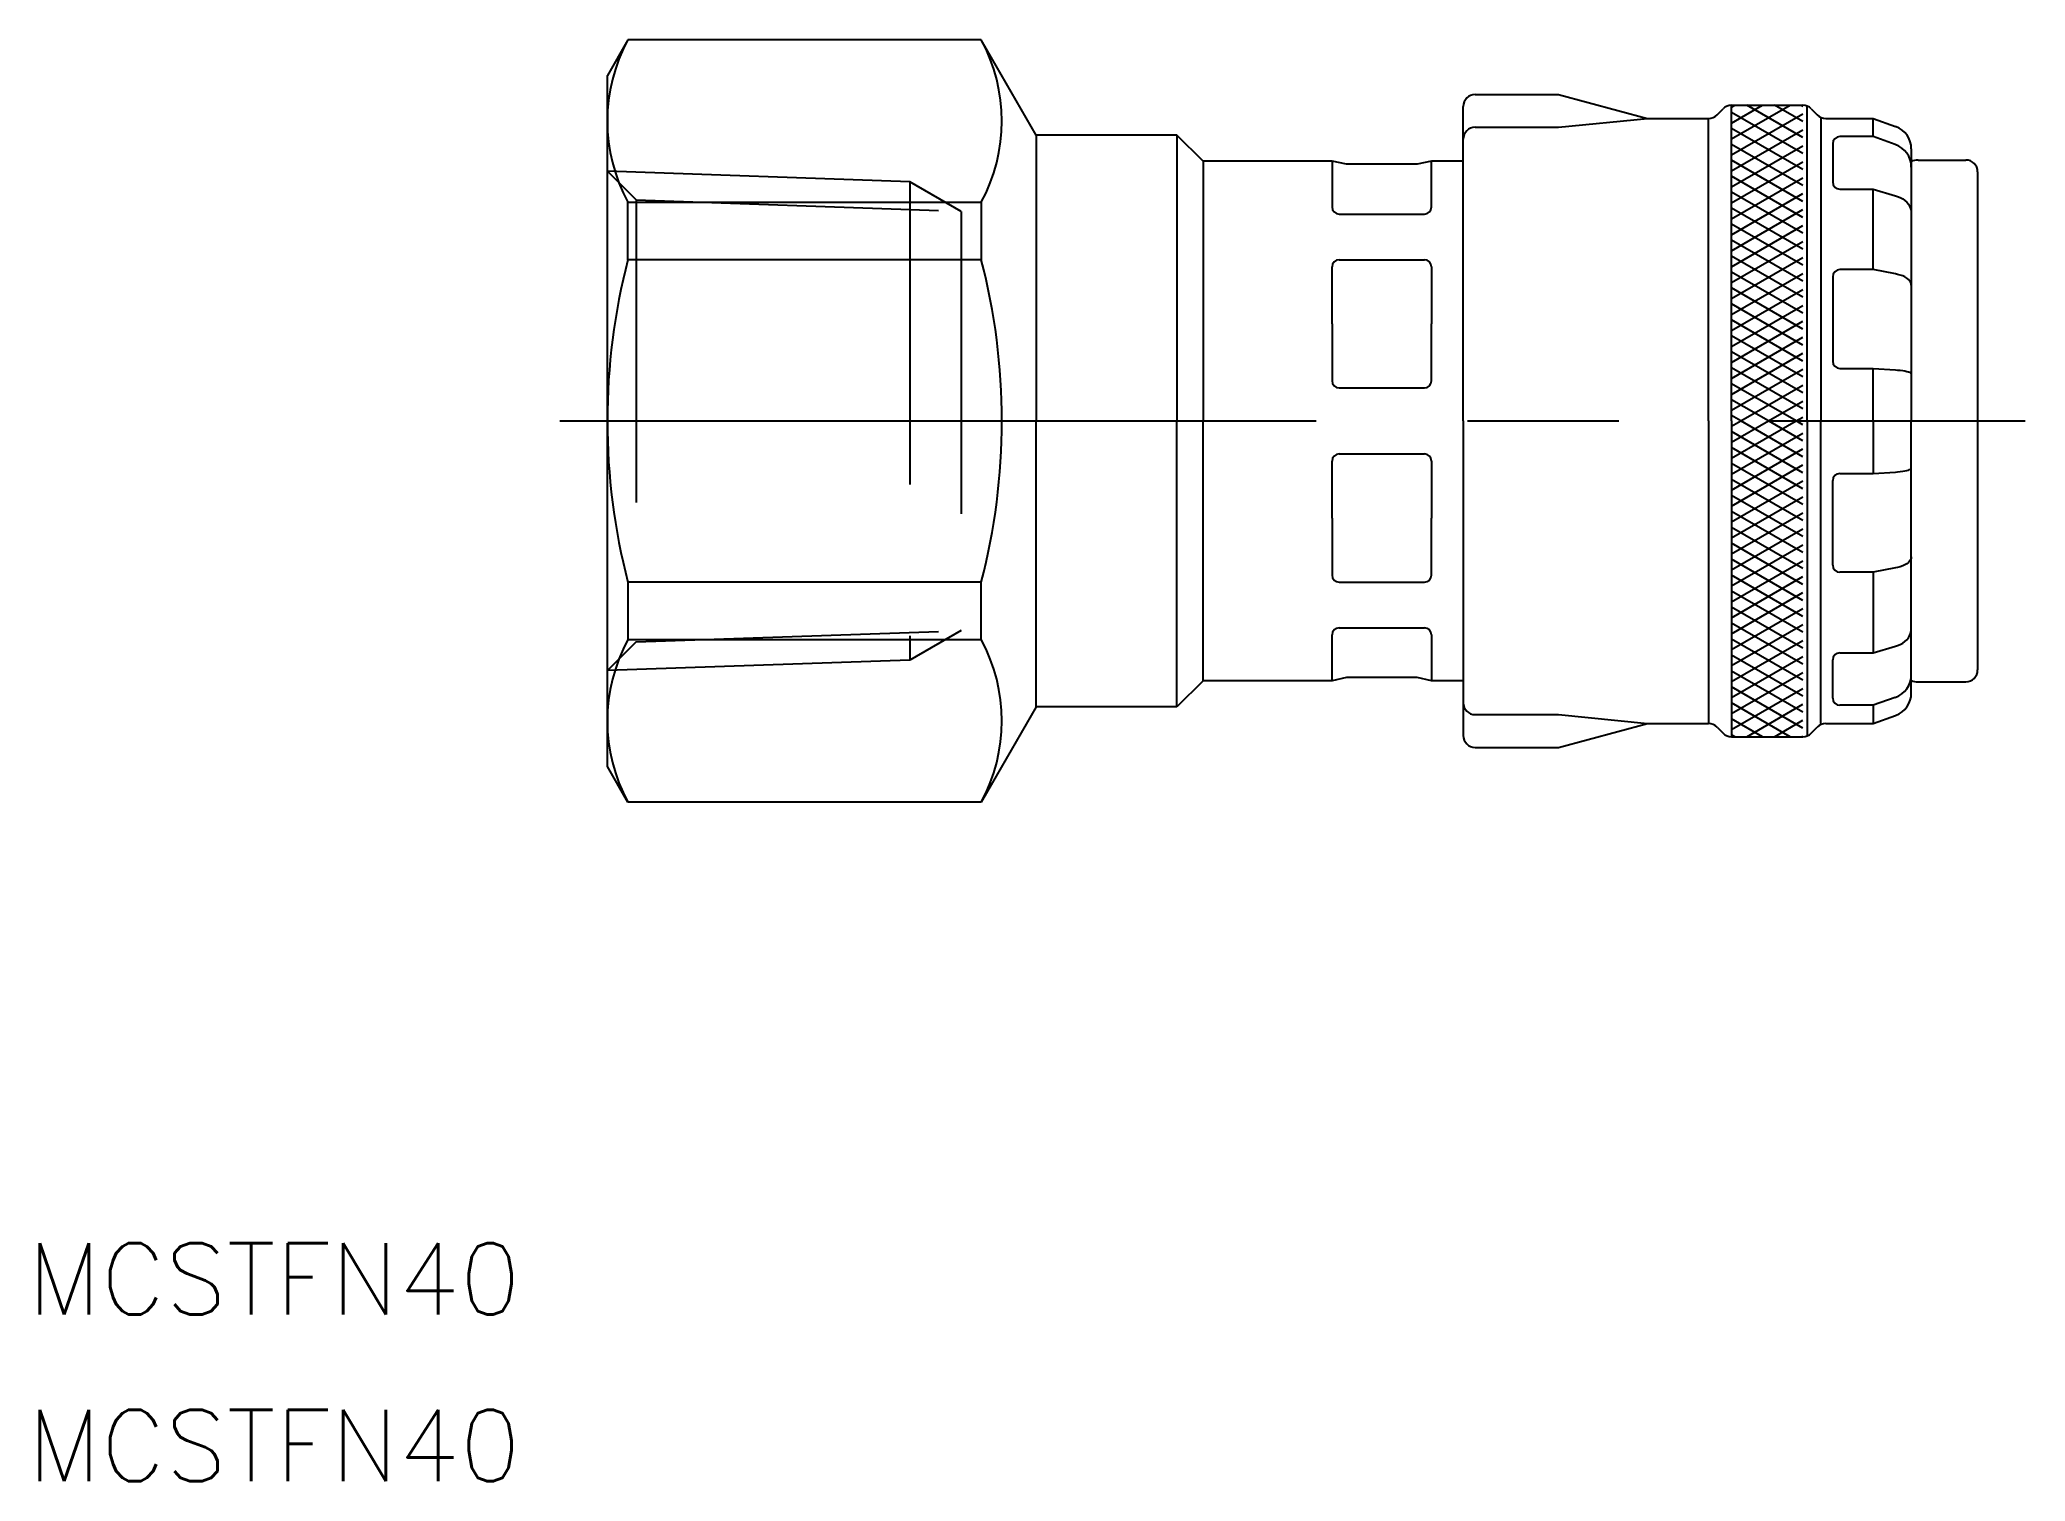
# Model space of a CAD drawing. Extents: x -23.8 to 59.5, y -44.5 to 16.
import ezdxf

# ---------------------------------------------------------------- set-up
doc = ezdxf.new("R2010")
doc.units = 0
doc.linetypes.add('CENTER', pattern=[50.8, 31.75, -6.35, 6.35, -6.35])
doc.linetypes.add('DASHED', pattern=[19.05, 12.7, -6.35])
doc.layers.get('0').update_dxf_attribs({"linetype": 'CONTINUOUS'})
doc.layers.add('CENTER', color=1, linetype='CENTER')
doc.styles.get("Standard").update_dxf_attribs({"font": 'txt.shx', "height": 3, "bigfont": 'bigfont.shx'})

msp = doc.modelspace()

# ---------------------------------------------------------------- linework, layer by layer
at = {"color": 7, "linetype": 'CONTINUOUS'}
for p, q in [((0.866, 16), (0, 14.5)), ((15.691, 16), (0.866, 16)), ((18, 12), (15.691, 16)), ((0, -14.5), (0, 14.5)), ((36.418, 13.7), (39.918, 13.7)), ((39.918, 13.7), (43.65, 12.7)), ((35.918, 0), (35.918, 13.2)), ((39.918, 12.325), (43.65, 12.7)), ((43.65, 12.7), (46.211, 12.7)), ((46.211, 0), (46.211, 12.7)), ((46.565, 12.846), (46.822, 13.104)), ((47.175, 0), (47.175, 13.25)), ((47.175, 13.25), (50.161, 13.25)), ((47.175, 13.173), (47.31, 13.25)), ((47.175, 12.503), (48.47, 13.25)), ((47.175, 11.833), (49.63, 13.25)), ((50.163, 11.222), (47.175, 12.947)), ((47.175, 11.163), (50.163, 12.888)), ((50.163, 11.892), (47.81, 13.25)), ((50.163, 12.562), (48.97, 13.25)), ((50.092, 13.251), (50.163, 13.21)), ((50.348, 0), (50.348, 13.214)), ((50.515, 13.104), (50.772, 12.846)), ((50.918, 12.7), (50.918, 0)), ((51.125, 12.7), (53.118, 12.7)), ((53.118, 11.934), (53.118, 12.7)), ((53.118, 12.7), (54.06, 12.357)), ((18, 12), (18, 0)), ((23.9, 12), (18, 12)), ((23.9, 12), (23.9, 0)), ((25, 10.9), (23.9, 12)), ((35.918, 11.825), (35.918, 11.825)), ((36.418, 12.325), (39.918, 12.325)), ((50.163, 10.553), (47.175, 12.277)), ((47.175, 10.494), (50.163, 12.218)), ((53.118, 11.934), (51.718, 11.934)), ((54.042, 11.602), (53.118, 11.934)), ((18, 10.9), (18, 0)), ((25, 10.9), (25, 0)), ((30.412, 10.9), (25, 10.9)), ((30.412, 10.9), (30.412, 8.982)), ((31.018, 10.773), (30.412, 10.9)), ((34.585, 10.9), (33.979, 10.773)), ((34.585, 8.982), (34.585, 10.9)), ((35.918, 10.9), (34.585, 10.9)), ((50.163, 9.883), (47.175, 11.607)), ((47.175, 9.824), (50.163, 11.548)), ((50.163, 9.213), (47.175, 10.938)), ((47.175, 9.154), (50.163, 10.879)), ((51.418, 11.634), (51.418, 10.029)), ((54.718, 11.417), (54.718, 0)), ((55, 10.95), (57, 10.95)), ((33.979, 10.773), (31.018, 10.773)), ((50.163, 8.543), (47.175, 10.268)), ((47.175, 8.484), (50.163, 10.209)), ((57.5, 10.45), (57.5, -10.45)), ((0.866, 9.175), (15.691, 9.175)), ((0.866, 6.764), (0.866, 9.175)), ((15.691, 9.175), (15.691, 6.764)), ((50.163, 7.874), (47.175, 9.598)), ((47.175, 7.815), (50.163, 9.539)), ((51.718, 9.729), (53.118, 9.729)), ((53.118, 6.35), (53.118, 9.729)), ((53.118, 9.729), (54.06, 9.453)), ((54.06, 9.453), (54.144, 9.426)), ((54.144, 9.426), (54.254, 9.38)), ((54.254, 9.38), (54.356, 9.323)), ((54.356, 9.323), (54.447, 9.257)), ((54.447, 9.257), (54.527, 9.183)), ((54.527, 9.183), (54.595, 9.102)), ((30.712, 8.682), (34.285, 8.682)), ((50.163, 7.204), (47.175, 8.928)), ((47.175, 7.145), (50.163, 8.87)), ((54.595, 9.102), (54.648, 9.015)), ((54.648, 9.015), (54.687, 8.923)), ((54.687, 8.923), (54.71, 8.829)), ((54.71, 8.829), (54.718, 8.733)), ((50.163, 6.534), (47.175, 8.259)), ((47.175, 6.475), (50.163, 8.2)), ((50.163, 5.864), (47.175, 7.589)), ((47.175, 5.806), (50.163, 7.53)), ((15.691, 6.764), (0.866, 6.764)), ((30.712, 6.768), (34.285, 6.768)), ((50.163, 5.195), (47.175, 6.919)), ((47.175, 5.136), (50.163, 6.86)), ((30.412, 4.075), (30.412, 6.468)), ((34.585, 6.468), (34.585, 4.075)), ((50.163, 4.525), (47.175, 6.25)), ((47.175, 4.466), (50.163, 6.191)), ((51.418, 6.05), (51.418, 2.505)), ((53.118, 6.35), (51.718, 6.35)), ((54.06, 6.17), (53.118, 6.35)), ((54.144, 6.152), (54.06, 6.17)), ((54.254, 6.122), (54.144, 6.152)), ((54.356, 6.085), (54.254, 6.122)), ((54.447, 6.042), (54.356, 6.085)), ((54.527, 5.994), (54.447, 6.042)), ((54.595, 5.941), (54.527, 5.994)), ((54.648, 5.884), (54.595, 5.941)), ((54.687, 5.824), (54.648, 5.884)), ((50.163, 3.855), (47.175, 5.58)), ((47.175, 3.796), (50.163, 5.521)), ((54.71, 5.763), (54.687, 5.824)), ((54.718, 5.7), (54.71, 5.763)), ((50.163, 3.186), (47.175, 4.91)), ((47.175, 3.127), (50.163, 4.851)), ((50.163, 2.516), (47.175, 4.24)), ((47.175, 2.457), (50.163, 4.181)), ((30.412, 4.075), (30.412, 1.683)), ((34.585, 1.683), (34.585, 4.075)), ((50.163, 1.846), (47.175, 3.571)), ((47.175, 1.787), (50.163, 3.512)), ((50.163, 1.176), (47.175, 2.901)), ((47.175, 1.117), (50.163, 2.842)), ((50.163, 0.507), (47.175, 2.231)), ((47.175, 0.448), (50.163, 2.172)), ((51.718, 2.205), (53.118, 2.205)), ((53.118, 0), (53.118, 2.205)), ((53.118, 2.205), (54.06, 2.143)), ((54.06, 2.143), (54.144, 2.137)), ((54.144, 2.137), (54.254, 2.126)), ((54.254, 2.126), (54.356, 2.113)), ((54.356, 2.113), (54.447, 2.098)), ((54.447, 2.098), (54.527, 2.082)), ((54.527, 2.082), (54.595, 2.063)), ((54.595, 2.063), (54.648, 2.043)), ((54.648, 2.043), (54.687, 2.023)), ((54.687, 2.023), (54.71, 2.001)), ((54.71, 2.001), (54.718, 1.98)), ((30.712, 1.383), (34.285, 1.383)), ((49.88, 0), (47.175, 1.561)), ((48.72, 0), (47.175, 0.892)), ((47.56, 0), (50.163, 1.503)), ((47.56, 0), (47.175, 0.222)), ((47.175, -0.222), (47.56, 0)), ((47.175, -1.561), (49.88, 0)), ((50.163, -1.503), (47.56, 0)), ((48.72, 0), (50.163, 0.833)), ((50.163, -0.833), (48.72, 0)), ((49.88, 0), (50.163, 0.163)), ((50.163, -0.163), (49.88, 0)), ((18, -12), (18, 0)), ((18, -10.9), (18, 0)), ((23.9, -12), (23.9, 0)), ((25, -10.9), (25, 0)), ((35.918, 0), (35.918, -13.2)), ((46.211, 0), (46.211, -12.7)), ((47.175, 0), (47.175, -13.25)), ((47.175, -0.892), (48.72, 0)), ((50.163, -2.172), (47.175, -0.448)), ((47.175, -2.231), (50.163, -0.507)), ((50.348, 0), (50.348, -13.214)), ((50.918, -12.7), (50.918, 0)), ((53.118, 0), (53.118, -2.205)), ((54.718, -11.417), (54.718, 0)), ((30.712, -1.383), (34.285, -1.383)), ((50.163, -2.842), (47.175, -1.117)), ((47.175, -2.901), (50.163, -1.176)), ((30.412, -4.075), (30.412, -1.683)), ((34.585, -1.683), (34.585, -4.075)), ((50.163, -3.512), (47.175, -1.787)), ((47.175, -3.571), (50.163, -1.846)), ((50.163, -4.181), (47.175, -2.457)), ((51.718, -2.205), (53.118, -2.205)), ((53.118, -2.205), (54.06, -2.143)), ((54.06, -2.143), (54.144, -2.137)), ((54.144, -2.137), (54.254, -2.126)), ((54.254, -2.126), (54.356, -2.113)), ((54.356, -2.113), (54.447, -2.098)), ((54.447, -2.098), (54.527, -2.082)), ((54.527, -2.082), (54.595, -2.063)), ((54.595, -2.063), (54.648, -2.043)), ((54.648, -2.043), (54.687, -2.023)), ((54.687, -2.023), (54.71, -2.001)), ((54.71, -2.001), (54.718, -1.98)), ((47.175, -4.24), (50.163, -2.516)), ((50.163, -4.851), (47.175, -3.127)), ((47.175, -4.91), (50.163, -3.186)), ((51.418, -6.05), (51.418, -2.505)), ((30.412, -4.075), (30.412, -6.468)), ((34.585, -6.468), (34.585, -4.075)), ((50.163, -5.521), (47.175, -3.796)), ((47.175, -5.58), (50.163, -3.855)), ((50.163, -6.191), (47.175, -4.466)), ((47.175, -6.25), (50.163, -4.525)), ((50.163, -6.86), (47.175, -5.136)), ((47.175, -6.919), (50.163, -5.195)), ((50.163, -7.53), (47.175, -5.806)), ((54.687, -5.824), (54.648, -5.884)), ((54.71, -5.763), (54.687, -5.824)), ((54.718, -5.7), (54.71, -5.763)), ((47.175, -7.589), (50.163, -5.864)), ((50.163, -8.2), (47.175, -6.475)), ((47.175, -8.259), (50.163, -6.534)), ((53.118, -6.35), (51.718, -6.35)), ((54.06, -6.17), (53.118, -6.35)), ((53.118, -6.35), (53.118, -9.729)), ((54.144, -6.152), (54.06, -6.17)), ((54.254, -6.122), (54.144, -6.152)), ((54.356, -6.085), (54.254, -6.122)), ((54.447, -6.042), (54.356, -6.085)), ((54.527, -5.994), (54.447, -6.042)), ((54.595, -5.941), (54.527, -5.994)), ((54.648, -5.884), (54.595, -5.941)), ((15.691, -6.764), (0.866, -6.764)), ((0.866, -6.764), (0.866, -9.175)), ((15.691, -9.175), (15.691, -6.764)), ((30.712, -6.768), (34.285, -6.768)), ((50.163, -8.87), (47.175, -7.145)), ((47.175, -8.928), (50.163, -7.204)), ((50.163, -9.539), (47.175, -7.815)), ((47.175, -9.598), (50.163, -7.874)), ((30.412, -10.9), (30.412, -8.982)), ((30.712, -8.682), (34.285, -8.682)), ((34.585, -8.982), (34.585, -10.9)), ((50.163, -10.209), (47.175, -8.484)), ((47.175, -10.268), (50.163, -8.543)), ((50.163, -10.879), (47.175, -9.154)), ((54.527, -9.183), (54.595, -9.102)), ((54.595, -9.102), (54.648, -9.015)), ((54.648, -9.015), (54.687, -8.923)), ((54.687, -8.923), (54.71, -8.829)), ((54.71, -8.829), (54.718, -8.733)), ((0.866, -9.175), (15.691, -9.175)), ((47.175, -10.938), (50.163, -9.213)), ((50.163, -11.548), (47.175, -9.824)), ((47.175, -11.607), (50.163, -9.883)), ((51.718, -9.729), (53.118, -9.729)), ((53.118, -9.729), (54.06, -9.453)), ((54.06, -9.453), (54.144, -9.426)), ((54.144, -9.426), (54.254, -9.38)), ((54.254, -9.38), (54.356, -9.323)), ((54.356, -9.323), (54.447, -9.257)), ((54.447, -9.257), (54.527, -9.183)), ((31.018, -10.773), (30.412, -10.9)), ((33.979, -10.773), (31.018, -10.773)), ((34.585, -10.9), (33.979, -10.773)), ((50.163, -12.218), (47.175, -10.494)), ((47.175, -12.277), (50.163, -10.553)), ((51.418, -11.634), (51.418, -10.029)), ((25, -10.9), (23.9, -12)), ((30.412, -10.9), (25, -10.9)), ((35.918, -10.9), (34.585, -10.9)), ((50.163, -12.888), (47.175, -11.163)), ((47.175, -12.947), (50.163, -11.222)), ((54.042, -11.602), (53.118, -11.934)), ((55, -10.95), (57, -10.95)), ((18, -12), (15.691, -16)), ((23.9, -12), (18, -12)), ((35.918, -11.825), (35.918, -11.825)), ((36.418, -12.325), (39.918, -12.325)), ((39.918, -12.325), (43.65, -12.7)), ((49.63, -13.25), (47.175, -11.833)), ((47.81, -13.25), (50.163, -11.892)), ((53.118, -11.934), (51.718, -11.934)), ((53.118, -11.934), (53.118, -12.7)), ((53.118, -12.7), (54.06, -12.357)), ((39.918, -13.7), (43.65, -12.7)), ((43.65, -12.7), (46.211, -12.7)), ((46.565, -12.846), (46.822, -13.104)), ((48.47, -13.25), (47.175, -12.503)), ((47.31, -13.25), (47.175, -13.173)), ((47.175, -13.25), (50.161, -13.25)), ((48.97, -13.25), (50.163, -12.562)), ((50.13, -13.25), (50.163, -13.231)), ((50.515, -13.104), (50.772, -12.846)), ((51.125, -12.7), (53.118, -12.7)), ((36.418, -13.7), (39.918, -13.7)), ((0.866, -16), (0, -14.5)), ((15.691, -16), (0.866, -16))]:
    msp.add_line(p, q, dxfattribs=at)
at = {"color": 3, "linetype": 'DASHED'}
for p, q in [((12.7, 10.034), (0, 10.477)), ((1.204, 9.273), (0, 10.477)), ((12.7, 10.034), (12.7, -10.034)), ((14.842, 8.797), (12.7, 10.034)), ((1.204, 9.273), (1.204, -9.273)), ((1.204, 9.273), (14.842, 8.797)), ((14.842, 8.797), (14.842, -8.797)), ((1.204, -9.273), (14.842, -8.797)), ((14.842, -8.797), (12.7, -10.034)), ((1.204, -9.273), (0, -10.478)), ((12.7, -10.034), (0, -10.478))]:
    msp.add_line(p, q, dxfattribs=at)
at = {"color": 7, "linetype": 'CONTINUOUS'}
for centre, radius, start, end in [((7.155, 12.588), 7.155, 151.51844, 208.48156), ((9.401, 12.588), 7.155, 331.51844, 28.48156), ((36.418, 13.2), 0.5, 90, 180), ((46.211, 13.2), 0.5, 270, 315), ((47.175, 12.75), 0.5, 90, 135), ((50.161, 12.75), 0.5, 45, 90), ((51.125, 13.2), 0.5, 225, 270), ((36.418, 11.825), 0.5, 90, 180), ((51.718, 11.634), 0.3, 90, 180), ((53.718, 11.417), 1, 0, 70), ((53.718, 10.655), 1, 0, 71.11828), ((55, 10.25), 0.7, 90, 113.72319), ((57, 10.45), 0.5, 0, 90), ((51.718, 10.029), 0.3, 180, 270), ((30.712, 8.982), 0.3, 180, 270), ((34.285, 8.982), 0.3, 270, 0), ((26.847, 0), 26.847, 165.40745, 180), ((-10.29, 0), 26.847, 0, 14.59255), ((30.712, 6.468), 0.3, 90, 180), ((34.285, 6.468), 0.3, 0, 90), ((51.718, 6.05), 0.3, 90, 180), ((51.718, 2.505), 0.3, 180, 270), ((30.712, 1.683), 0.3, 180, 270), ((34.285, 1.683), 0.3, 270, 0), ((26.847, 0), 26.847, 180, 194.59255), ((-10.29, 0), 26.847, 345.40745, 0), ((30.712, -1.683), 0.3, 90, 180), ((34.285, -1.683), 0.3, 0, 90), ((51.718, -2.505), 0.3, 90, 180), ((30.712, -6.468), 0.3, 180, 270), ((34.285, -6.468), 0.3, 270, 0), ((51.718, -6.05), 0.3, 180, 270), ((30.712, -8.982), 0.3, 90, 180), ((34.285, -8.982), 0.3, 0, 90), ((7.155, -12.588), 7.155, 151.51844, 208.48156), ((9.401, -12.588), 7.155, 331.51844, 28.48156), ((51.718, -10.029), 0.3, 90, 180), ((53.718, -10.655), 1, 288.88172, 0), ((57, -10.45), 0.5, 270, 0), ((51.718, -11.634), 0.3, 180, 270), ((53.718, -11.417), 1, 290, 0), ((55, -10.25), 0.7, 246.27681, 270), ((36.418, -11.825), 0.5, 180, 270), ((36.418, -13.2), 0.5, 180, 270), ((46.211, -13.2), 0.5, 45, 90), ((47.175, -12.75), 0.5, 225, 270), ((50.161, -12.75), 0.5, 270, 315), ((51.125, -13.2), 0.5, 90, 135)]:
    msp.add_arc(centre, radius, start, end, dxfattribs=at)
at = {"layer": 'CENTER', "color": 1, "linetype": 'CENTER'}
msp.add_line((-2, 0), (59.5, 0), dxfattribs=at)

# ---------------------------------------------------------------- texts
at = {"color": 7, "linetype": 'CONTINUOUS'}
for p in [(-24.333, -37.5), (-24.333, -44.5)]:
    msp.add_text('MCSTFN40', height=3, dxfattribs=at).set_placement(p)

doc.saveas('drawing.dxf')
